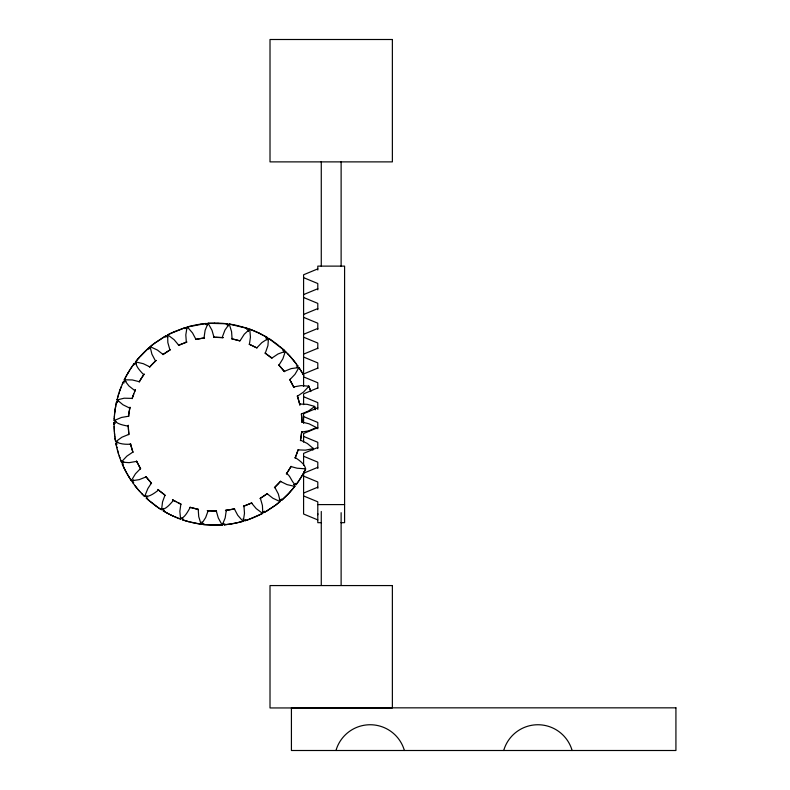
<?xml version="1.0" encoding="UTF-8"?>
<svg xmlns="http://www.w3.org/2000/svg" width="790" height="790" viewBox="0 0 790 790"><rect width="100%" height="100%" fill="white"/><g stroke="black" fill="none" stroke-linecap="round" stroke-linejoin="round"><path stroke-width="1.19" d="M317.797 514.764L317.797 513.628M114.076 424.457L114.086 422.848M114.076 423.983L114.096 422.453L116.012 421.435M167.924 336.935L166.088 335.78L165.801 337.281M163.175 510.824L163.254 508.444M267.02 337.399L267.03 340.036M167.628 334.93L167.836 342.534L169.702 349.18M316.168 427.41L309.058 423.805L302.837 422.265M114.135 420.626L114.234 418.483M161.565 509.836L162.533 501.926L164.745 495.863M257.343 347.304L261.816 342.643L268.472 338.278L267.928 345.605L265.568 352.399M316.158 427.795L316.119 428.595L316.158 427.696L308.683 430.856L302.481 431.933M114.214 418.878C114.708 423.697 123.023 425.119 127.506 426.017M114.234 418.562L114.343 416.873M114.303 417.357L114.372 416.478M114.362 416.557L114.659 413.279M114.461 415.352L114.53 414.553M128.079 416.36L128.642 416.389L128.928 413.644M302.224 431.923L301.662 431.893L301.365 434.638M128.642 416.389L128.74 415.333M301.612 432.426L301.662 431.893M301.563 432.95L301.099 436.692M114.659 413.358L114.896 411.284M114.708 412.874L114.846 411.679M128.849 414.266L129.155 411.936M222.415 337.024L222.346 337.577L216.924 337.3M207.889 511.258L207.958 510.705L213.379 510.982M198.27 510.162L198.725 516.601L201.055 524.224L195.495 523.286M232.023 338.1L231.579 331.682L229.258 324.058L224.982 330.032L222.444 336.738M301.326 434.984L301.237 435.665M114.886 411.363L115.36 408.104M128.977 413.209L129.965 407.166L129.195 411.62M207.859 511.515L205.667 517.568L201.361 524.264L189.225 521.835M115.044 410.168L115.162 409.368M301.178 436.129L300.417 440.682M115.222 408.973L116.653 401.478L118.549 400.935M195.693 508.79L198.399 509.372L198.31 509.925M234.6 339.493L231.905 338.91L231.983 338.357M301.02 437.186L300.674 439.289M115.409 407.778L115.695 406.119M115.923 404.934L116.318 402.969M184.978 328.709L185.531 327.504L186.796 328.729M245.315 519.563L245.038 520.689L247.379 519.938M116.387 402.653L116.565 401.863M146.318 498.154L146.861 495.804M283.966 350.118L283.6 351.886M243.271 521.222L244.485 513.352L244.031 506.953M129.037 407.759L122.973 404.776L117.048 399.819M301.306 440.534L307.33 443.496L313.255 448.444M117.009 399.957L124.148 398.209L131.367 398.367M117.078 399.701L117.621 397.627M312.909 449.806L313.284 448.325M285.309 351.382L282.909 358.719L279.374 364.457M313.087 449.105L312.889 449.885M117.493 398.091L118.273 395.306M117.7 397.311L117.917 396.541M118.253 395.375L118.51 394.536M118.372 395L118.747 393.766M131.594 398.427L132.137 398.575L132.661 396.926M298.699 449.856L298.156 449.707L295.075 458.141L296.428 454.754M118.609 394.23L118.865 393.39M132.137 398.575L135.317 389.914M298.156 449.707L297.336 452.245M118.846 393.459L119.764 390.724M119.241 392.245L119.497 391.485M132.789 396.541L132.967 396.037M240.367 340.441L239.666 340.816M189.936 507.842L190.114 507.318L195.357 508.711M119.606 391.168L119.892 390.339M133.105 395.622L133.678 394.022M297.188 452.66L296.615 454.26M249.551 343.462L250.44 337.113L249.739 329.173L259.081 333.113M119.873 390.418L120.445 388.828M120.001 390.033L120.584 388.453M180.762 504.771L179.853 511.318L180.594 519.119M240.436 340.214L244.238 334.259L249.699 329.163M189.847 508.089C187.457 512.078 182.836 521.825 176.792 517.648M178.52 502.894L180.89 504.435M251.773 345.388L249.255 344.262L249.452 343.739M120.564 388.532L123.517 381.491L126.084 381.333M120.702 388.157L121.314 386.587M134.438 392.038L135.357 389.826M122.233 384.355L122.559 383.624M205.479 324.522L206.269 323.456L207.365 325.095M224.814 523.76L224.311 524.797L228.744 524.293M122.717 383.249L123.043 382.518M224.35 524.787L230.729 524.007M132.503 482.325L133.55 479.866M297.781 365.938L297.129 367.696M208.007 323.317L205.114 330.348L204.116 337.182M134.32 390.211L128.898 385.925L124.277 379.901M124.188 380.079L124.899 378.637M290.384 379.111L294.947 374.361L298.936 367.607M305.789 468.855L297.159 468.223L291.747 466.772M124.682 379.072L126.005 376.504M305.434 469.566C306.095 464.994 299.045 460.165 296.013 458.091M305.582 469.28L305.256 469.932M125.077 378.282L125.442 377.571M304.328 471.709L305.216 470.001M125.6 377.284L126.39 375.793M304.663 471.067L303.755 472.766M126.163 376.218L130.291 369.236M304.101 472.134L302.965 474.168M126.775 375.092L127.368 374.045M303.518 473.19L302.768 474.523M138.773 381.619L139.267 381.876L140.65 379.476M139.267 381.876L141.153 378.647M291.53 466.663L291.026 466.406L289.644 468.806M291.026 466.406L287.116 472.766M127.526 373.759L127.97 372.999M302.728 474.593L301.75 476.252M302.531 474.938L300.269 478.641M128.178 372.653L129.639 370.253M257.214 347.511L256.454 347.738M173.079 500.771L173.375 500.287L178.204 502.756M140.827 379.18L144.234 373.986L141.37 378.301M289.466 469.092L289.11 469.685M301.504 476.666L300.052 478.977M172.921 501.038C170.541 503.457 163.688 512.7 158.849 508.079M288.863 470.08L287.708 471.877M163.777 494.175L164.942 495.557M271.661 358.176L265.114 353.091L265.42 352.626M130.251 369.305L131.851 366.896M300.012 479.046L298.946 480.656M130.903 368.298L131.357 367.626M287.432 472.301L286.316 473.931M299.351 480.053L298.492 481.317M131.575 367.291L132.542 365.908M298.679 481.051L296.072 484.695M286.849 473.161L286.464 473.724M132.266 366.303L134.389 363.37L136.334 363.647M297.988 482.038L296.586 484.003M132.73 365.642L134.389 363.37M226.404 324.69L227.135 323.781L208.224 323.308M203.899 523.592L203.208 524.501L212.441 525.172M287.175 474.148C290.276 474.978 292.981 485.672 296.349 484.329M122.786 465.172L122.144 463.7L123.744 461.686M135.465 361.958L137.865 359.006M281.24 481.791L287.007 484.596L294.769 486.403L292.488 489.207M294.788 486.373L294.265 487.035M293.969 487.41L288.745 493.414M137.342 359.628C132.987 363.825 139.978 370.559 143.138 374.154M137.549 359.381L148.481 348.173M138.122 358.7L138.645 358.097M292.182 489.573L291.658 490.185M138.902 357.791L139.435 357.189M149.28 366.669L149.715 367.024L150.86 365.731M281.023 481.614L280.578 481.258L274.406 487.637M291.392 490.491L290.325 491.696M149.715 367.024L151.561 364.97M280.578 481.258L279.522 482.453M140.186 356.349L143.839 352.508M290.058 491.992L288.192 493.997M279.196 482.809L278.732 483.312M151.137 365.434L155.956 360.576M272.145 358.018L267.622 354.927M158.069 490.353L158.454 489.938L162.671 493.355M151.799 364.713L152.993 363.469M278.495 483.569L278.021 484.063M288.419 493.76L283.018 499.033M272.392 357.751L278.001 353.989L285.249 351.323M157.852 490.58C155.205 492.535 147.769 498.549 143.76 495.685M150.939 483.816L147.878 488.516L144.619 496.535M277.695 484.408L275.434 486.67M287.866 494.343L282.119 499.843M153.23 363.222L156.144 360.408M149.656 481.189L151.502 483.243L151.107 483.638M280.647 367.093L278.801 365.039L279.186 364.634M144.076 352.281L145.281 351.106M275.098 486.996L275.029 487.825M145.518 350.879L148.787 347.906L150.446 348.509M246.678 329.351L247.981 328.551L248.465 331.484M183.468 519.079L182.539 519.81L185.68 520.817M282.662 499.359L281.744 500.169L281.526 499.043M281.605 500.287L279.285 499.547M115.962 443.575L117.779 441.985M155.107 360.27L151.897 354.157L150.12 346.761M280.203 501.492L278.347 493.987L275.187 488.013M149.972 346.889L154.366 343.383M280.094 501.581L278.218 503.121M115.626 441.768L121.877 437.235L128.128 434.668M314.677 406.534L308.426 411.047L302.215 413.604M150.525 346.425L151.828 345.358M152.085 345.161L153.724 343.877M275.996 504.85L279.966 501.551L272.866 498.223L267.8 494.254M277.843 503.418L275.345 505.324M153.981 343.68L165.732 335.977M162.74 354.325L165.258 353.041M267.632 494.056L267.277 493.622L260.424 498.263M163.017 354.661L166.937 351.886M267.277 493.622L265.983 494.57M154.692 343.146L163.708 337.132M275.611 505.136L267.346 510.695M274.959 505.61L264.492 512.345L266.931 510.942M265.608 494.846L265.035 495.241M284.746 371.241L284.291 371.567L281.546 368.14M145.548 477.032L146.012 476.716L148.757 480.142M165.544 352.844L170.176 349.832M264.759 495.439L259.91 498.579M284.943 371.103L291.214 368.594L298.877 367.528M145.35 477.18L139.228 479.649L131.456 480.804M139.929 469.161L135.446 473.803L131.338 480.636L130.439 479.283M167.253 351.678L170.383 349.703M139.731 467.226L140.6 468.717L140.136 469.023M293.9 387.485L289.693 379.565L290.167 379.249M265.697 337.972L267.139 337.468M164.419 510.409L163.421 510.972L166.927 512.967M164.34 336.767L165.801 335.938M264.324 512.443L264.502 511.209M167.45 335.029L171.035 333.202M114.145 420.566L121.472 417.466L127.832 416.35M248.969 519.386L262.793 513.283L262.418 505.452L260.611 499.112M261.421 513.994L262.576 513.391L256.207 508.602L252.069 503.674M169.238 334.101L167.836 334.94L174.096 339.68L178.244 344.628M261.065 514.181L258.172 515.594M169.524 333.953L185.531 327.504M171.321 333.064L173.948 331.849M257.817 515.761L256.72 516.265M178.352 344.845L178.609 345.339L186.934 341.991L181.443 344.084M178.609 345.339L181.038 344.262M251.951 503.437L251.694 502.934L249.166 504.06M251.694 502.934L243.458 506.252M256.355 516.433L253.768 517.539M174.314 331.682L185.216 327.603M294.226 386.873L293.712 387.09L292.221 384.078M136.078 461.409L136.591 461.192L140.6 468.717M132.216 452.532L126.864 456.146L121.492 461.864L120.515 459.642M298.097 395.741L303.548 392.038L308.86 386.28M248.85 504.198L248.208 504.464M317.797 268.886L303.587 274.772L303.587 386.428M303.587 294.611L317.797 288.725M303.587 314.459L317.797 308.574M303.587 334.308L317.797 328.423M303.587 354.147L317.797 348.262M303.587 373.996L317.797 368.11M317.797 387.959L303.587 393.845L303.587 404.628M317.797 407.798L303.587 413.684L303.587 423.341M317.797 427.647L303.587 433.532L303.587 442.054M317.797 447.496L303.587 453.381L303.587 465.29M303.587 473.22L317.797 467.334M303.587 493.069L317.797 487.183M294.443 386.774L301.099 385.619L308.811 386.152M135.85 461.508L129.195 462.663L121.482 462.111M253.393 517.697L247.823 519.781M247.774 504.632L244.791 505.788M131.081 445.965L132.967 452.245L132.444 452.453M299.222 402.317L297.336 396.037L297.86 395.829M244.347 505.946L243.695 506.173M248.514 519.543L244.999 520.699M147.789 497.917L146.802 498.599M282.711 350.296L283.847 350.01M244.831 520.758L242.935 518.971M204.669 323.614L205.943 323.485L187.062 327.05L185.808 334.93L186.282 341.369M187.24 327.001L189.343 326.418M238.294 522.526L242.984 521.301L237.75 515.287L234.729 509.609M313.205 448.641L305.384 450.142L298.976 449.925M242.965 521.311L240.17 522.062M189.659 326.339L191.299 325.924M239.785 522.16L233.188 523.592M191.605 325.845L196.394 324.828M195.644 338.93L196.463 339.315M234.66 509.352L234.512 508.809L231.806 509.382M237.83 522.634L231.203 523.928M195.782 339.463L198.488 338.89M234.512 508.809L232.951 509.155M196.828 339.236L203.257 338.1M232.428 509.264L229.772 509.757M300.249 404.125L299.696 404.233L299.183 402.159M130.054 444.158L130.607 444.049L131.258 446.636M231.47 509.451L225.673 510.36M198.922 338.811L199.445 338.713M196.789 324.749L198.379 324.473M300.486 404.075L307.083 404.312L314.647 406.376M129.797 444.207C125.926 444.503 118.678 444.118 115.518 441.175M199.85 338.643L204.284 337.962M232.714 523.671L229.219 524.224M198.774 324.404L200.364 324.157M229.278 509.846L225.427 510.389M128.365 434.638L128.918 434.549L128.632 431.794M301.938 413.644L301.385 413.733L301.671 416.488M200.759 324.098L202.349 323.88M203.662 338.041L204.531 337.932M202.675 323.841L204.343 323.643M296.369 365.987L297.712 365.839L296.25 363.825M133.717 482.325L132.819 482.769M224.192 524.807L223.047 523.355M222.316 524.955L225.18 517.934L226.187 511.15M207.819 323.337L214.248 323.071M216.529 511.831L218.307 518.003L222.148 524.965L212.915 525.192M222.197 524.965L219.669 525.113M124.326 379.793L132.286 379.941L138.556 381.511M219.264 525.133L204.501 524.649M213.784 336.738L213.814 337.291L216.578 337.291M216.519 511.545L216.48 510.992L213.725 510.992M213.814 337.291L223.126 337.646M216.48 510.992L214.88 511.002M214.564 323.071L217.862 323.11M317.797 504.593L344.588 504.593M321.451 522.674L317.797 522.674L317.797 501.828L303.587 495.942M340.934 522.674L344.588 522.674L344.588 266.121L317.797 266.121L317.797 270.012M214.347 510.992L210.081 510.854M302.55 422.255L301.987 422.245L301.78 417.861M127.753 426.027L128.316 426.037L128.365 427.637M218.178 323.11L222.997 323.377M209.577 510.824L207.513 510.666M223.392 323.406L224.597 323.515M222.346 337.577L223.027 337.636M207.958 510.705L207.266 510.636M123.398 464.115L122.381 464.016M225.071 323.554L226.276 323.683M204.106 524.609L202.902 524.471L201.894 521.884M226.592 323.722L227.392 323.811L228.201 325.835M228.942 324.019L247.981 328.551M229.219 324.058L230.532 324.246M135.534 361.879L143.286 363.686L149.093 366.521M230.848 324.295L232.912 324.641M294.166 484.665L293.564 484.566M233.228 324.7L235.667 325.174M231.905 338.91L235.548 339.71M198.399 509.372L190.025 507.289M195.021 523.187L190.321 522.111M236.378 325.322L246.915 328.196M301.029 440.465L300.486 440.336M129.274 407.808L129.817 407.936M234.936 339.562L239.281 340.697M235.943 339.809L239.943 340.895M189.156 521.815L188.455 521.627M188.77 521.706L186.519 521.074M187.99 521.499L187.22 521.272M186.835 521.163L186.134 520.956M186.065 520.936L182.312 519.731L181.977 517.786M117.088 444.168L116.012 443.812L116.357 445.471M249.551 329.104L251.714 329.914M150.219 346.682L157.427 350.059L162.513 354.038M180.535 519.099L174.205 516.551M252.089 330.062L253.205 330.506M253.58 330.664L257.994 332.6M303.587 277.646L317.797 283.531L317.797 289.861M303.587 297.494L317.797 303.38L317.797 309.7M303.587 317.333L317.797 323.219L317.797 329.549M303.587 337.182L317.797 343.067L317.797 348.716M303.587 357.031L317.797 362.916L317.797 368.565M303.587 376.87L317.797 382.755L317.797 388.413M303.587 396.718L317.797 402.604L317.797 409.388M303.587 416.567L317.797 422.453L317.797 428.773M303.587 436.406L317.797 442.291L317.797 448.621M303.587 456.255L317.797 462.14L317.797 468.47M303.587 476.103L317.797 481.989L317.797 488.309M317.797 519.909L303.587 514.023L303.587 472.074M176.348 517.47L173.109 516.048M249.255 344.262L256.098 347.541M181.048 504.02L179.577 503.378M173.77 516.354L172.013 515.544M179.093 503.161L177.641 502.479M295.756 457.963L295.253 457.726M134.537 390.309L135.05 390.556M172.664 515.85L171.282 515.199M252.089 345.526L257.007 348.035M258.291 332.738L266.793 337.261M171.578 515.337L170.206 514.665M259.377 333.262L263.021 335.128M170.857 514.991L169.485 514.31M176.21 501.778L174.314 500.801M169.771 514.458L167.352 513.194M169.06 514.093L166.641 512.809M173.889 500.574L172.684 499.912M173.375 500.287L172.467 499.784M264.008 335.661L265.479 336.491M166.295 512.621L163.431 510.982M115.251 423.45L114.086 422.778M265.756 336.649L266.862 337.3M264.216 512.503L262.715 511.565M268.728 338.446L284.025 350.168M268.817 338.495L270.506 339.582M161.14 509.57L156.213 506.252M270.782 339.759L272.175 340.697M158.454 507.812L147.453 499.191M272.441 340.875L274.15 342.08M265.114 353.091L266.516 354.098M165.179 495.182L160.498 491.647M155.828 505.965L150.436 501.778M275.058 342.741L278.929 345.734M266.803 354.305L267.356 354.72M163.5 493.977L162.947 493.562M159.669 490.975L157.862 489.425L158.454 489.938M280.114 346.711L281.398 347.807M149.517 500.998L146.269 498.105M281.635 348.015L282.899 349.141M117.582 402.693L116.574 401.794M283.136 349.358L283.728 349.901M285.16 351.244L285.733 351.807M285.368 351.441L286.592 352.646M187.339 326.971L192.553 332.985L195.574 338.693M144.274 496.199L140.432 492.2M286.543 352.597L288.834 354.957M287.392 353.456L290.187 356.438M142.852 494.777L141.469 493.325M278.801 365.039L283.077 370.006M151.502 483.243L146.584 477.456M289.594 355.786L296.536 364.21M140.65 492.437L138.823 490.402M290.463 356.734L292.043 358.551M139.307 490.946L136.759 487.944M280.875 367.35L281.319 367.873M149.429 480.932L148.974 480.409M138.517 490.037L137.993 489.425M292.31 358.858L292.823 359.47M293.031 359.717L294.087 361.03M137.223 488.497L136.255 487.312M136.453 487.568L135.011 485.732M294.295 361.277L296.013 363.509M283.294 370.273L283.719 370.816M135.959 486.936L134.774 485.416M283.926 371.093L284.351 371.646M146.367 477.19L145.953 476.637M134.725 485.356L132.394 482.176M124.168 382.874L123.378 381.787M297.435 365.454L297.899 366.106M298.788 367.39L300.111 369.404M131.515 480.893L130.844 479.885M208.145 323.308L211.997 330.279L213.774 336.491M299.015 367.725L299.459 368.397M299.637 368.663L301.602 371.784M130.617 479.55L129.787 478.266M130.182 478.878L127.506 474.484M300.723 370.352L301.148 371.033M129.53 477.861L129.116 477.18M301.355 371.379L302.827 373.868M128.898 476.834L128.079 475.462M301.77 372.07L302.185 372.752M289.693 379.565L290.049 380.158M127.871 475.116L127.111 473.783M302.787 373.798L303.222 374.559M302.985 374.144L303.814 375.615M127.269 474.069L126.716 473.082M290.74 381.353L291.075 381.955M139.563 466.93L139.228 466.327M126.874 473.368L126.143 472.025M291.243 382.261L291.569 382.864M139.06 466.021L138.724 465.419M126.489 472.667L125.205 470.248M291.737 383.17L292.063 383.772M125.916 471.6L124.277 468.381M138.25 464.53L136.996 462.041M124.988 469.823L124.632 469.102M124.484 468.816L124.099 468.016M122.43 464.372L124.129 468.095M136.848 461.725L136.552 461.103M123.921 467.66L123.25 466.199M295.559 483.421L296.102 484.645M134.656 364.674L134.191 363.627M294.354 484.714L294.966 486.146M308.752 386.024L309.749 388.571M121.541 462.259L120.949 460.768M309.058 386.764L309.354 387.515M309.779 388.641L310.036 389.322M119.833 457.756L120.544 459.711M309.917 389.016L310.312 390.082M310.194 389.776L310.44 390.457M310.47 390.527L310.835 391.593M119.853 457.825L119.181 455.85M119.725 457.45L118.332 453.174M297.336 396.037L297.879 397.676M132.967 452.245L132.424 450.606M297.978 398.002L298.185 398.664M132.315 450.28L132.108 449.619M243.952 506.676L243.784 506.143M186.351 341.606L186.509 342.139M118.47 453.628L118.224 452.788M298.284 398.99L299.045 401.646M132.009 449.293L131.347 446.962M118.243 452.858L117.463 450.073M117.888 451.623L117.671 450.853M117.582 450.537L117.355 449.688M117.374 449.767L116.871 447.742M299.301 402.653L299.854 404.905M130.982 445.6L130.528 443.713M116.89 447.812L116.683 446.962M116.792 447.426L116.249 444.997M299.696 404.233L299.874 405.003M116.594 446.567L116.426 445.787M148.777 349.229L148.54 348.123M116.11 444.286L115.952 443.496M115.607 441.65L115.33 439.981M314.706 406.712L314.894 407.828M314.845 407.502L314.963 408.223M314.973 408.302L315.2 409.812M115.34 440.06L115.202 439.191M115.281 439.665L114.777 436.001M115.142 438.796L115.034 437.996M114.836 436.475L114.56 434.006M128.879 434.204L128.375 428.012M301.444 414.266L301.918 420.112M114.649 434.885L114.293 430.807M114.52 433.611L114.451 432.811M226.157 510.863L226.108 510.3M204.136 337.419L204.185 337.972M301.701 416.824L301.75 417.515M128.553 430.827L128.592 431.36M128.513 430.422L128.336 426.975M114.333 431.281L114.224 429.602M114.224 429.681L114.106 426.393M301.938 420.616L301.958 421.307M114.165 428.397L114.135 427.597M301.968 421.653L301.987 422.344M128.326 426.63L128.296 425.247M114.106 426.472L114.076 424.378M341.122 161.496L341.122 266.24M341.122 512.7L341.122 585.4M321.273 161.496L321.273 266.24M321.273 511.466L321.273 585.4M503.704 750.5A35.599 35.599 0 0 1 572.128 750.5M335.967 750.5A35.599 35.599 0 0 1 404.391 750.5M392.373 39.5L270.012 39.5L270.012 161.881L392.373 161.881L392.373 39.5M392.373 585.568L270.012 585.568L270.012 707.949L392.373 707.949L392.373 585.568M675.924 707.84L291.421 707.84L291.421 750.5L675.924 750.5L675.924 707.84"/></g></svg>
